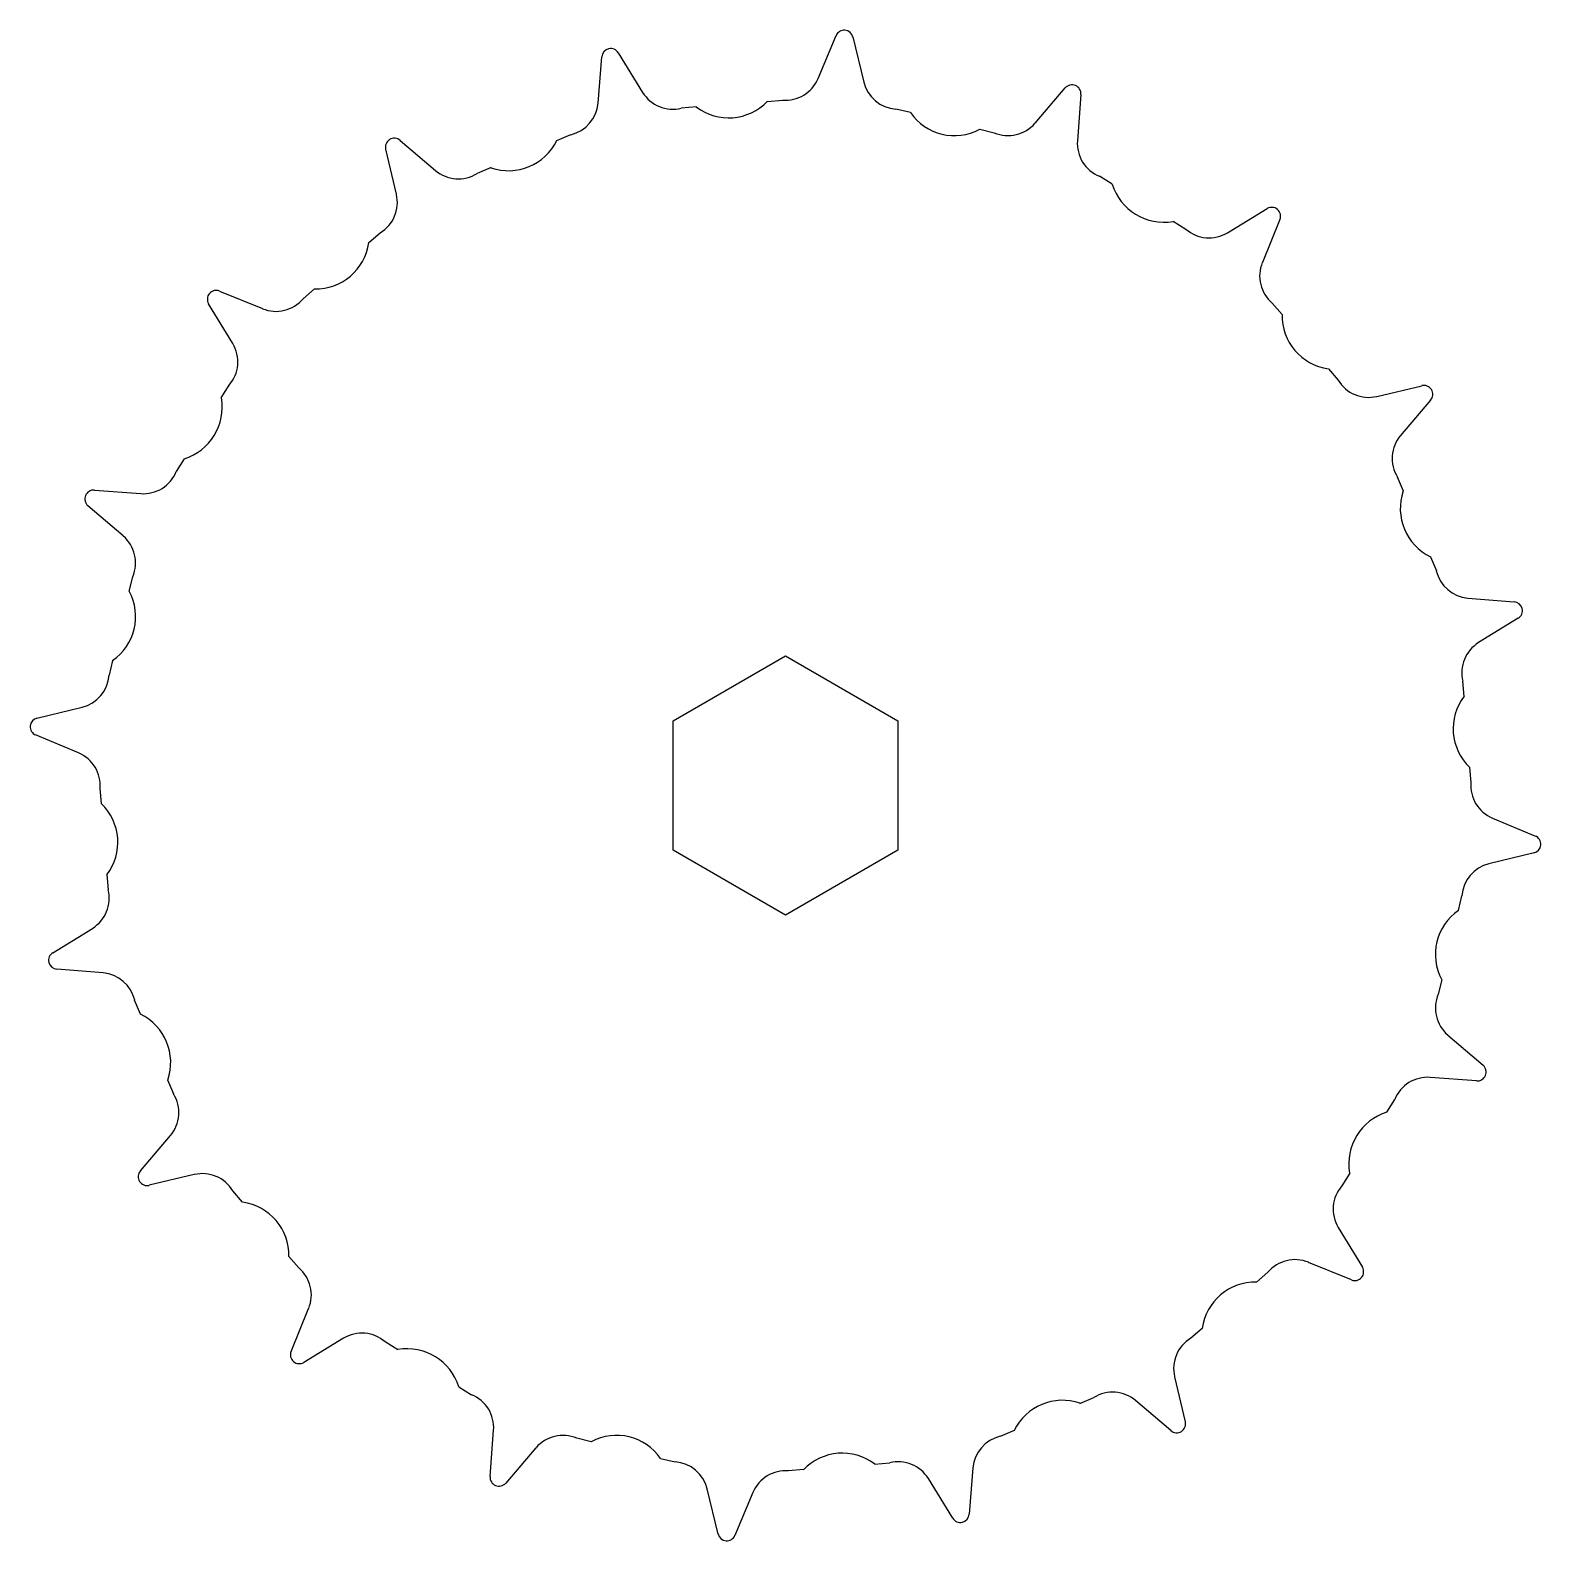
# Model space of a CAD drawing. Header units: millimetres. Extents: x -85 to 85, y -85 to 85.
import ezdxf

# ---------------------------------------------------------------- set-up
doc = ezdxf.new("R2010")
doc.units = ezdxf.units.MM

msp = doc.modelspace()

# ---------------------------------------------------------------- linework, layer by layer
at = {"color": 7, "linetype": 'Continuous', "lineweight": 25}
for p, q in [((3.66, 79.32), (5.67, 84.13)), ((7.56, 83.98), (8.79, 78.92)), ((-21.03, 76.57), (-20.61, 81.76)), ((-18.76, 82.2), (-16.03, 77.77)), ((28, 74.31), (31.39, 78.26)), ((-2.03, 76.76), (-0.35, 76.9)), ((33.14, 77.53), (32.75, 72.34)), ((-10, 76.14), (-11.69, 76)), ((14.01, 75.5), (12.37, 75.9)), ((-25.65, 72.38), (-24.09, 73.03)), ((21.79, 73.63), (23.43, 73.24)), ((-43.66, 66.33), (-44.86, 71.39)), ((-43.24, 72.38), (-39.27, 69.01)), ((-33.04, 69.32), (-34.6, 68.67)), ((36.66, 67.48), (35.22, 68.36)), ((49.59, 62.02), (54.03, 64.73)), ((43.48, 63.3), (44.92, 62.41)), ((55.48, 63.49), (53.5, 58.68)), ((-46.76, 60.91), (-45.48, 62.01)), ((-63.49, 55.48), (-58.68, 53.5)), ((-52.85, 55.72), (-54.13, 54.62)), ((-62.02, 49.59), (-64.73, 54.03)), ((55.72, 52.85), (54.62, 54.13)), ((60.91, 46.76), (62.01, 45.48)), ((-63.3, 43.48), (-62.41, 44.92)), ((66.33, 43.66), (71.39, 44.86)), ((72.38, 43.24), (69.01, 39.27)), ((-67.48, 36.66), (-68.36, 35.22)), ((69.32, 33.04), (68.67, 34.6)), ((-77.53, 33.14), (-72.34, 32.75)), ((-74.31, 28), (-78.26, 31.39)), ((72.38, 25.65), (73.03, 24.09)), ((-73.63, 21.79), (-73.24, 23.43)), ((76.57, 21.03), (81.76, 20.61)), ((82.2, 18.76), (77.77, 16.03)), ((-75.5, 14.01), (-75.9, 12.37)), ((-12.6, 7.27), (0, 14.55)), ((0, 14.55), (12.6, 7.27)), ((76.14, 10), (76, 11.69)), ((-83.98, 7.56), (-78.92, 8.79)), ((-12.6, -7.27), (-12.6, 7.27)), ((12.6, 7.27), (12.6, -7.27)), ((-79.32, 3.66), (-84.13, 5.67)), ((76.76, 2.03), (76.9, 0.35)), ((-76.76, -2.03), (-76.9, -0.35)), ((79.32, -3.66), (84.13, -5.67)), ((0, -14.55), (-12.6, -7.27)), ((12.6, -7.27), (0, -14.55)), ((83.98, -7.56), (78.92, -8.79)), ((-76.14, -10), (-76, -11.69)), ((75.5, -14.01), (75.9, -12.37)), ((-82.2, -18.76), (-77.77, -16.03)), ((-76.57, -21.03), (-81.76, -20.61)), ((73.63, -21.79), (73.24, -23.43)), ((-72.38, -25.65), (-73.03, -24.09)), ((74.31, -28), (78.26, -31.39)), ((-69.32, -33.04), (-68.67, -34.6)), ((77.53, -33.14), (72.34, -32.75)), ((67.48, -36.66), (68.36, -35.22)), ((-72.38, -43.24), (-69.01, -39.27)), ((-66.33, -43.66), (-71.39, -44.86)), ((63.3, -43.48), (62.41, -44.92)), ((-60.91, -46.76), (-62.01, -45.48)), ((62.02, -49.59), (64.73, -54.03)), ((-55.72, -52.85), (-54.62, -54.13)), ((63.49, -55.48), (58.68, -53.5)), ((52.85, -55.72), (54.13, -54.62)), ((-55.48, -63.49), (-53.5, -58.68)), ((46.76, -60.91), (45.48, -62.01)), ((-49.59, -62.02), (-54.03, -64.73)), ((-43.48, -63.3), (-44.92, -62.41)), ((-36.66, -67.48), (-35.22, -68.36)), ((43.66, -66.33), (44.86, -71.39)), ((33.04, -69.32), (34.6, -68.67)), ((43.24, -72.38), (39.27, -69.01)), ((-33.14, -77.53), (-32.75, -72.34)), ((25.65, -72.38), (24.09, -73.03)), ((-28, -74.31), (-31.39, -78.26)), ((-21.79, -73.63), (-23.43, -73.24)), ((-14.01, -75.5), (-12.37, -75.9)), ((10, -76.14), (11.69, -76)), ((2.03, -76.76), (0.35, -76.9)), ((18.76, -82.2), (16.03, -77.77)), ((21.03, -76.57), (20.61, -81.76)), ((-7.56, -83.98), (-8.79, -78.92)), ((-3.66, -79.32), (-5.67, -84.13))]:
    msp.add_line(p, q, dxfattribs=at)
for centre, radius, start, end in [((6.59, 83.74), 1, 13.6518, 157.3482), ((-19.61, 81.68), 1, 31.6518, 175.3482), ((0, 80.85), 3.97, 264.9773, 337.3482), ((12.65, 79.85), 3.97, 193.6518, 266.0227), ((32.15, 77.61), 1, 355.6518, 139.3482), ((-24.98, 76.89), 3.97, 282.9773, 355.3482), ((-12.65, 79.85), 3.97, 211.6518, 284.0227), ((-6.37, 80.91), 6, 232.6897, 316.3103), ((18.95, 78.92), 6, 214.6897, 298.3103), ((24.98, 76.89), 3.97, 246.9773, 319.3482), ((-43.89, 71.62), 1, 49.6518, 193.3482), ((-31.06, 74.98), 6, 250.6897, 334.3103), ((36.71, 72.04), 3.97, 175.6518, 248.0227), ((-36.71, 72.04), 3.97, 229.6518, 302.0227), ((-47.52, 65.41), 3.97, 300.9773, 13.3482), ((42.41, 69.2), 6, 196.6897, 280.3103), ((54.55, 63.87), 1, 337.6518, 121.3482), ((47.52, 65.41), 3.97, 228.9773, 301.3482), ((-52.71, 61.71), 6, 268.6897, 352.3103), ((57.17, 57.17), 3.97, 157.6518, 230.0227), ((-63.87, 54.55), 1, 67.6518, 211.3482), ((-57.17, 57.17), 3.97, 247.6518, 320.0227), ((61.71, 52.71), 6, 178.6897, 262.3103), ((-65.41, 47.52), 3.97, 318.9773, 31.3482), ((65.41, 47.52), 3.97, 210.9773, 283.3482), ((71.62, 43.89), 1, 319.6518, 103.3482), ((-69.2, 42.41), 6, 286.6897, 10.3103), ((72.04, 36.71), 3.97, 139.6518, 212.0227), ((-72.04, 36.71), 3.97, 265.6518, 338.0227), ((-77.61, 32.15), 1, 85.6518, 229.3482), ((74.98, 31.06), 6, 160.6897, 244.3103), ((-76.89, 24.98), 3.97, 336.9773, 49.3482), ((76.89, 24.98), 3.97, 192.9773, 265.3482), ((-78.92, 18.95), 6, 304.6897, 28.3103), ((81.68, 19.61), 1, 301.6518, 85.3482), ((79.85, 12.65), 3.97, 121.6518, 194.0227), ((-79.85, 12.65), 3.97, 283.6518, 356.0227), ((80.91, 6.37), 6, 142.6897, 226.3103), ((-83.74, 6.59), 1, 103.6518, 247.3482), ((-80.85, 0), 3.97, 354.9773, 67.3482), ((80.85, 0), 3.97, 174.9773, 247.3482), ((-80.91, -6.37), 6, 322.6897, 46.3103), ((83.74, -6.59), 1, 283.6518, 67.3482), ((79.85, -12.65), 3.97, 103.6518, 176.0227), ((-79.85, -12.65), 3.97, 301.6518, 14.0227), ((78.92, -18.95), 6, 124.6897, 208.3103), ((-81.68, -19.61), 1, 121.6518, 265.3482), ((-76.89, -24.98), 3.97, 12.9773, 85.3482), ((76.89, -24.98), 3.97, 156.9773, 229.3482), ((-74.98, -31.06), 6, 340.6897, 64.3103), ((77.61, -32.15), 1, 265.6518, 49.3482), ((72.04, -36.71), 3.97, 85.6518, 158.0227), ((-72.04, -36.71), 3.97, 319.6518, 32.0227), ((69.2, -42.41), 6, 106.6897, 190.3103), ((-71.62, -43.89), 1, 139.6518, 283.3482), ((-65.41, -47.52), 3.97, 30.9773, 103.3482), ((65.41, -47.52), 3.97, 138.9773, 211.3482), ((-61.71, -52.71), 6, 358.6897, 82.3103), ((-57.17, -57.17), 3.97, 337.6518, 50.0227), ((57.17, -57.17), 3.97, 67.6518, 140.0227), ((63.87, -54.55), 1, 247.6518, 31.3482), ((52.71, -61.71), 6, 88.6897, 172.3103), ((-47.52, -65.41), 3.97, 48.9773, 121.3482), ((47.52, -65.41), 3.97, 120.9773, 193.3482), ((-54.55, -63.87), 1, 157.6518, 301.3482), ((-42.41, -69.2), 6, 16.6897, 100.3103), ((-36.71, -72.04), 3.97, 355.6518, 68.0227), ((31.06, -74.98), 6, 70.6897, 154.3103), ((36.71, -72.04), 3.97, 49.6518, 122.0227), ((43.89, -71.62), 1, 229.6518, 13.3482), ((-24.98, -76.89), 3.97, 66.9773, 139.3482), ((-18.95, -78.92), 6, 34.6897, 118.3103), ((24.98, -76.89), 3.97, 102.9773, 175.3482), ((-12.65, -79.85), 3.97, 13.6518, 86.0227), ((6.37, -80.91), 6, 52.6897, 136.3103), ((12.65, -79.85), 3.97, 31.6518, 104.0227), ((-32.15, -77.61), 1, 175.6518, 319.3482), ((0, -80.85), 3.97, 84.9773, 157.3482), ((19.61, -81.68), 1, 211.6518, 355.3482), ((-6.59, -83.74), 1, 193.6518, 337.3482)]:
    msp.add_arc(centre, radius, start, end, dxfattribs=at)

doc.saveas('drawing.dxf')
